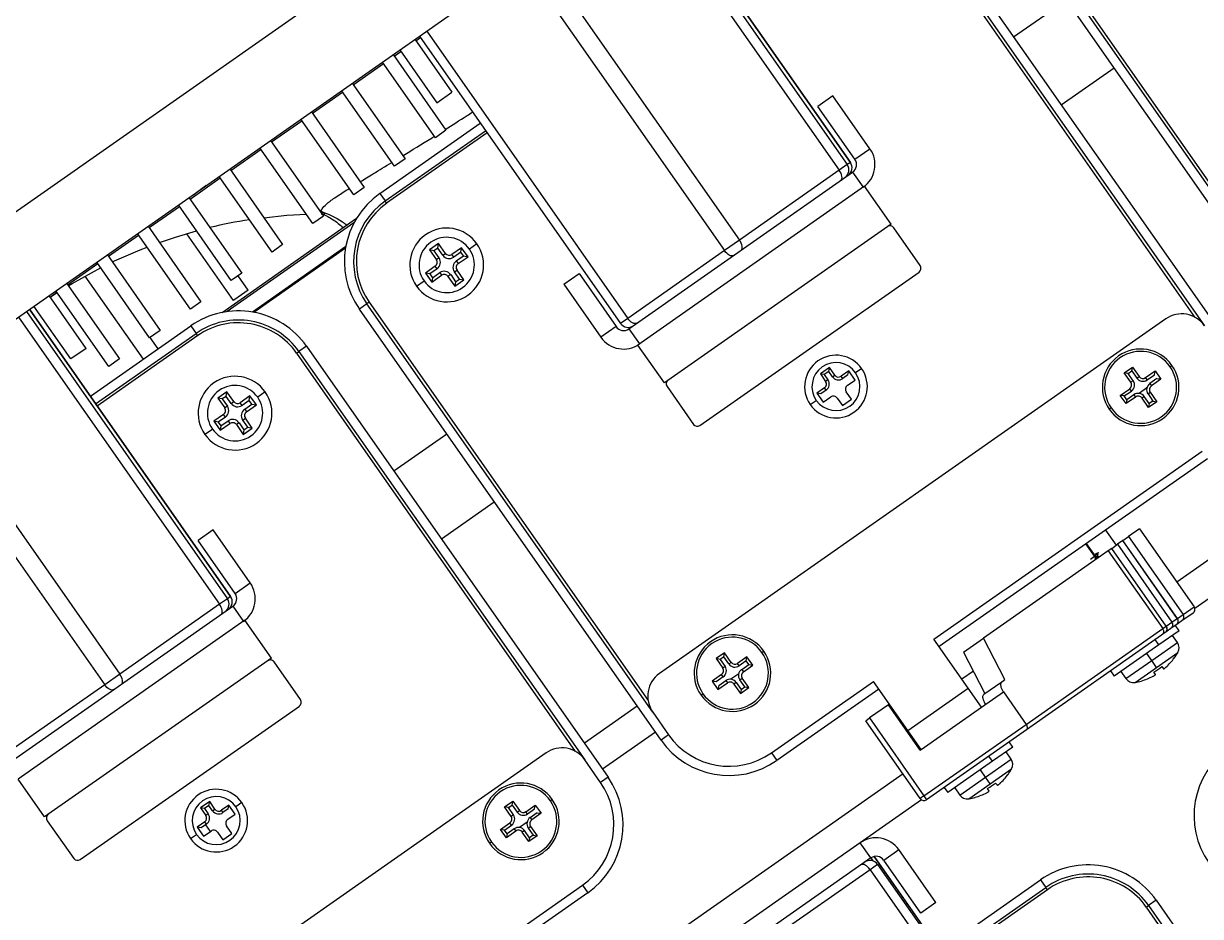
# Model space of a CAD drawing. Header units: millimetres. Extents: x 152904052 to 153933663, y 538271515 to 539240469.
# Drawn here: x 153458784 to 153458911.6, y 538574038.8 to 538574135.6 of the extents above; entities that cross this region are included whole.
import ezdxf

# ---------------------------------------------------------------- set-up
doc = ezdxf.new("R2010")
doc.units = ezdxf.units.MM
doc.layers.add('POWR', color=5, linetype='Continuous')

msp = doc.modelspace()

# ---------------------------------------------------------------- linework, layer by layer
at = {"layer": 'POWR', "color": 7}
for p, q in [((153459055.37, 538574305.75), (153458743.64, 538574087.48)), ((153458760.39, 538574087.61), (153458981.56, 538574242.48)), ((153458888.67, 538574152.41), (153458918.9, 538574109.25)), ((153458851.51, 538574151.41), (153458873.31, 538574120.29)), ((153458873.65, 538574120.52), (153458851.85, 538574151.65)), ((153458851.85, 538574151.65), (153458873.65, 538574120.52)), ((153458920.3, 538574104.97), (153458887.61, 538574151.66)), ((153458919.4, 538574108), (153458888.43, 538574152.24)), ((153458850.65, 538574150.81), (153458872.45, 538574119.68)), ((153458881.87, 538574147.65), (153458914.57, 538574100.96)), ((153458911.03, 538574103.74), (153458880.81, 538574146.9)), ((153458881.05, 538574147.07), (153458912.03, 538574102.84)), ((153458839.84, 538574143.24), (153458861.63, 538574112.11)), ((153458838.2, 538574142.09), (153458860, 538574110.97)), ((153458891.34, 538574134.13), (153458897.07, 538574138.15)), ((153458827.73, 538574134.76), (153458849.52, 538574103.63)), ((153458826.45, 538574133.87), (153458830.47, 538574128.13)), ((153458826.57, 538574133.71), (153458827.06, 538574134.05)), ((153458826.94, 538574134.21), (153458848.74, 538574103.08)), ((153458824.08, 538574132.21), (153458829.81, 538574124.01)), ((153458824.19, 538574132.04), (153458824.93, 538574132.56)), ((153458824.82, 538574132.72), (153458828.83, 538574126.99)), ((153458819.77, 538574128.94), (153458823.05, 538574131.24)), ((153458828.67, 538574123.21), (153458822.93, 538574131.4)), ((153458896.5, 538574126.76), (153458902.23, 538574130.77)), ((153458815.35, 538574125.85), (153458818.62, 538574128.14)), ((153458824.24, 538574120.11), (153458818.51, 538574128.31)), ((153458819.66, 538574129.11), (153458825.39, 538574120.92)), ((153458828.83, 538574126.99), (153458830.47, 538574128.13)), ((153458871.76, 538574127.75), (153458870.12, 538574126.6)), ((153458875.77, 538574122.01), (153458871.76, 538574127.75)), ((153458815.23, 538574126.01), (153458820.97, 538574117.82)), ((153458874.14, 538574120.87), (153458870.12, 538574126.6)), ((153458810.92, 538574122.75), (153458814.2, 538574125.04)), ((153458819.82, 538574117.02), (153458814.09, 538574125.21)), ((153458822.65, 538574117.16), (153458833.54, 538574124.79)), ((153458823.22, 538574116.35), (153458834.11, 538574123.97)), ((153458834.29, 538574123.73), (153458823.39, 538574116.1)), ((153458829.81, 538574124.01), (153458828.67, 538574123.21)), ((153458806.5, 538574119.65), (153458809.78, 538574121.95)), ((153458815.4, 538574113.92), (153458809.66, 538574122.11)), ((153458810.81, 538574122.91), (153458816.54, 538574114.72)), ((153458874.14, 538574120.87), (153458875.77, 538574122.01)), ((153458825.39, 538574120.92), (153458824.24, 538574120.11)), ((153458873.65, 538574120.52), (153458873.31, 538574120.29)), ((153458873.65, 538574120.52), (153458873.65, 538574120.52)), ((153458806.39, 538574119.82), (153458812.12, 538574111.62)), ((153458849.64, 538574102.5), (153458873.89, 538574119.47)), ((153458872.45, 538574119.68), (153458861.63, 538574112.11)), ((153458873.31, 538574120.29), (153458872.45, 538574119.68)), ((153458873.89, 538574119.47), (153458875.04, 538574117.84)), ((153458802.08, 538574116.56), (153458805.35, 538574118.85)), ((153458810.97, 538574110.82), (153458805.24, 538574119.01)), ((153458875.2, 538574117.95), (153458850.63, 538574100.74)), ((153458878.07, 538574113.85), (153458875.2, 538574117.95)), ((153458801.96, 538574116.72), (153458807.7, 538574108.53)), ((153458820.97, 538574117.82), (153458819.82, 538574117.02)), ((153458822.65, 538574117.16), (153458823.22, 538574116.35)), ((153458797.65, 538574113.46), (153458800.93, 538574115.75)), ((153458806.55, 538574107.72), (153458800.82, 538574115.92)), ((153458823.39, 538574116.1), (153458823.22, 538574116.35)), ((153458805.55, 538574104.27), (153458820.13, 538574114.49)), ((153458816.54, 538574114.72), (153458815.4, 538574113.92)), ((153458816.47, 538574115.05), (153458816.28, 538574115.24)), ((153458816.29, 538574114.96), (153458816.68, 538574114.96)), ((153458802.13, 538574104.63), (153458796.39, 538574112.82)), ((153458797.54, 538574113.62), (153458803.27, 538574105.43)), ((153458801.69, 538574112.8), (153458806.76, 538574105.55)), ((153458819.84, 538574113.98), (153458806.12, 538574104.37)), ((153458878.07, 538574113.85), (153458853.49, 538574096.65)), ((153458881.22, 538574109.35), (153458878.36, 538574113.44)), ((153458793.23, 538574110.36), (153458796.51, 538574112.65)), ((153458812.12, 538574111.62), (153458810.97, 538574110.82)), ((153458829.01, 538574111.73), (153458828.03, 538574111.05)), ((153458828.93, 538574111.24), (153458829.01, 538574111.73)), ((153458829.76, 538574110.67), (153458829.01, 538574111.73)), ((153458833.18, 538574111.72), (153458832.36, 538574111.14)), ((153458861.63, 538574112.11), (153458860, 538574110.97)), ((153458793.12, 538574110.52), (153458798.85, 538574102.33)), ((153458818.96, 538574111.41), (153458808.84, 538574104.32)), ((153458808.98, 538574104.3), (153458818.93, 538574111.27)), ((153458828.03, 538574111.05), (153458828.78, 538574109.98)), ((153458828.52, 538574110.96), (153458828.03, 538574111.05)), ((153458828.93, 538574111.24), (153458828.52, 538574110.96)), ((153458828.52, 538574110.96), (153458829.06, 538574110.18)), ((153458829.47, 538574110.47), (153458828.93, 538574111.24)), ((153458829.47, 538574110.47), (153458829.76, 538574110.67)), ((153458831.52, 538574111.29), (153458830.46, 538574110.55)), ((153458830.66, 538574110.26), (153458830.46, 538574110.55)), ((153458831.43, 538574110.8), (153458830.66, 538574110.26)), ((153458830.94, 538574109.85), (153458831.72, 538574110.39)), ((153458831.14, 538574109.56), (153458832.21, 538574110.31)), ((153458831.43, 538574110.8), (153458831.52, 538574111.29)), ((153458831.72, 538574110.39), (153458831.43, 538574110.8)), ((153458832.21, 538574110.31), (153458831.52, 538574111.29)), ((153458831.72, 538574110.39), (153458832.21, 538574110.31)), ((153458860, 538574110.97), (153458849.52, 538574103.63)), ((153458788.81, 538574107.26), (153458792.08, 538574109.56)), ((153458797.7, 538574101.53), (153458791.97, 538574109.72)), ((153458828.65, 538574109.28), (153458827.59, 538574108.54)), ((153458828.86, 538574109), (153458828.08, 538574108.45)), ((153458828.86, 538574109), (153458828.65, 538574109.28)), ((153458829.06, 538574110.18), (153458828.78, 538574109.98)), ((153458830.94, 538574109.85), (153458831.14, 538574109.56)), ((153458790.68, 538574108.21), (153458796.99, 538574099.2)), ((153458807.7, 538574108.53), (153458806.55, 538574107.72)), ((153458808.4, 538574106.7), (153458807.31, 538574108.25)), ((153458826.62, 538574107.13), (153458827.44, 538574107.7)), ((153458827.59, 538574108.54), (153458828.28, 538574107.56)), ((153458828.08, 538574108.45), (153458827.59, 538574108.54)), ((153458828.08, 538574108.45), (153458828.36, 538574108.04)), ((153458828.28, 538574107.56), (153458829.34, 538574108.3)), ((153458828.36, 538574108.04), (153458828.28, 538574107.56)), ((153458828.36, 538574108.04), (153458829.14, 538574108.59)), ((153458829.14, 538574108.59), (153458829.34, 538574108.3)), ((153458830.33, 538574108.38), (153458830.04, 538574108.18)), ((153458830.04, 538574108.18), (153458830.78, 538574107.11)), ((153458830.33, 538574108.38), (153458830.87, 538574107.6)), ((153458830.73, 538574108.67), (153458831.02, 538574108.87)), ((153458831.28, 538574107.89), (153458830.73, 538574108.67)), ((153458830.78, 538574107.11), (153458831.77, 538574107.8)), ((153458830.87, 538574107.6), (153458831.28, 538574107.89)), ((153458831.77, 538574107.8), (153458831.02, 538574108.87)), ((153458831.28, 538574107.89), (153458831.77, 538574107.8)), ((153458842.6, 538574107.33), (153458844.24, 538574108.48)), ((153458844.24, 538574108.48), (153458848.25, 538574102.74)), ((153458857.35, 538574092.02), (153458881.1, 538574108.65)), ((153458786.92, 538574105.94), (153458787.66, 538574106.46)), ((153458786.93, 538574105.93), (153458787.69, 538574106.42)), ((153458793.28, 538574098.43), (153458787.54, 538574106.62)), ((153458788.69, 538574107.43), (153458794.43, 538574099.24)), ((153458808.4, 538574106.7), (153458806.92, 538574105.67)), ((153458830.87, 538574107.6), (153458830.78, 538574107.11)), ((153458842.6, 538574107.33), (153458846.61, 538574101.59)), ((153458790.82, 538574100.37), (153458786.81, 538574106.11)), ((153458803.27, 538574105.43), (153458802.13, 538574104.63)), ((153458806.92, 538574105.67), (153458806.76, 538574105.55)), ((153458821.26, 538574105.2), (153458820.44, 538574104.63)), ((153458821.5, 538574105.38), (153458821.26, 538574105.2)), ((153458852.23, 538574060.97), (153458821.26, 538574105.2)), ((153458821.5, 538574105.38), (153458851.73, 538574062.21)), ((153458784.34, 538574104.38), (153458806.14, 538574073.25)), ((153458806.48, 538574073.49), (153458784.68, 538574104.62)), ((153458784.68, 538574104.62), (153458806.47, 538574073.49)), ((153458789.18, 538574099.23), (153458785.17, 538574104.96)), ((153458853.13, 538574057.94), (153458820.44, 538574104.63)), ((153458783.48, 538574103.78), (153458805.28, 538574072.65)), ((153458791.28, 538574095.2), (153458802.17, 538574102.82)), ((153458802.17, 538574102.82), (153458802.74, 538574102.01)), ((153458848.25, 538574102.74), (153458846.61, 538574101.59)), ((153458849.52, 538574103.63), (153458848.74, 538574103.08)), ((153458907.85, 538574103.58), (153458852.97, 538574065.15)), ((153458791.85, 538574094.38), (153458802.74, 538574102.01)), ((153458802.91, 538574101.76), (153458792.02, 538574094.13)), ((153458798.85, 538574102.33), (153458797.7, 538574101.53)), ((153458798.63, 538574100.34), (153458797.77, 538574101.57)), ((153458802.91, 538574101.76), (153458802.74, 538574102.01)), ((153458849.64, 538574102.5), (153458850.79, 538574100.86)), ((153458790.82, 538574100.37), (153458789.18, 538574099.23)), ((153458813.64, 538574099.87), (153458813.88, 538574100.04)), ((153458814.7, 538574100.61), (153458813.88, 538574100.04)), ((153458813.88, 538574100.04), (153458844.86, 538574055.81)), ((153458814.7, 538574100.61), (153458847.4, 538574053.92)), ((153458853.49, 538574096.65), (153458850.63, 538574100.74)), ((153458946.53, 538574101.3), (153458909.04, 538574075.05)), ((153458794.43, 538574099.24), (153458793.28, 538574098.43)), ((153458843.86, 538574056.71), (153458813.64, 538574099.87)), ((153458871.38, 538574098.3), (153458870.4, 538574097.62)), ((153458870.82, 538574097.54), (153458870.4, 538574097.62)), ((153458870.4, 538574097.62), (153458870.97, 538574096.8)), ((153458871.3, 538574097.88), (153458870.82, 538574097.54)), ((153458870.82, 538574097.54), (153458871.22, 538574096.97)), ((153458871.3, 538574097.88), (153458871.38, 538574098.3)), ((153458871.7, 538574097.31), (153458871.3, 538574097.88)), ((153458871.95, 538574097.49), (153458871.38, 538574098.3)), ((153458871.7, 538574097.31), (153458871.95, 538574097.49)), ((153458873.47, 538574097.94), (153458872.65, 538574097.36)), ((153458873.39, 538574097.51), (153458872.82, 538574097.11)), ((153458873.39, 538574097.51), (153458873.47, 538574097.94)), ((153458874.16, 538574096.95), (153458873.47, 538574097.94)), ((153458874.88, 538574098.19), (153458874.22, 538574097.73)), ((153458903.34, 538574097.73), (153458904.24, 538574098.36)), ((153458904.05, 538574096.71), (153458903.34, 538574097.73)), ((153458903.76, 538574097.66), (153458903.34, 538574097.73)), ((153458903.76, 538574097.66), (153458904.16, 538574097.93)), ((153458904.3, 538574096.88), (153458903.76, 538574097.66)), ((153458904.16, 538574097.93), (153458904.24, 538574098.36)), ((153458904.16, 538574097.93), (153458904.7, 538574097.16)), ((153458904.24, 538574098.36), (153458904.95, 538574097.34)), ((153458905.65, 538574097.22), (153458906.67, 538574097.93)), ((153458905.83, 538574096.96), (153458906.6, 538574097.5)), ((153458906.6, 538574097.5), (153458906.67, 538574097.93)), ((153458906.67, 538574097.93), (153458907.31, 538574097.03)), ((153458908.3, 538574098.4), (153458908.51, 538574098.54)), ((153458772.67, 538574096.21), (153458794.46, 538574065.08)), ((153458853.78, 538574096.24), (153458856.65, 538574092.14)), ((153458871.22, 538574096.97), (153458870.97, 538574096.8)), ((153458872.82, 538574097.11), (153458872.65, 538574097.36)), ((153458873.34, 538574096.38), (153458874.16, 538574096.95)), ((153458904.3, 538574096.88), (153458904.05, 538574096.71)), ((153458904.7, 538574097.16), (153458904.95, 538574097.34)), ((153458905.83, 538574096.96), (153458905.65, 538574097.22)), ((153458906.88, 538574097.11), (153458906.11, 538574096.57)), ((153458906.11, 538574096.57), (153458906.28, 538574096.31)), ((153458907.31, 538574097.03), (153458906.28, 538574096.31)), ((153458906.88, 538574097.11), (153458907.31, 538574097.03)), ((153458907.25, 538574097.11), (153458907.17, 538574097.06)), ((153458771.03, 538574095.06), (153458792.83, 538574063.93)), ((153458806.08, 538574095.67), (153458805.09, 538574094.99)), ((153458805.09, 538574094.99), (153458805.84, 538574093.92)), ((153458805.58, 538574094.9), (153458805.09, 538574094.99)), ((153458805.99, 538574095.18), (153458805.58, 538574094.9)), ((153458805.99, 538574095.18), (153458806.08, 538574095.67)), ((153458806.54, 538574094.41), (153458805.99, 538574095.18)), ((153458806.82, 538574094.61), (153458806.08, 538574095.67)), ((153458808.58, 538574095.23), (153458807.52, 538574094.49)), ((153458808.5, 538574094.74), (153458808.58, 538574095.23)), ((153458809.27, 538574094.25), (153458808.58, 538574095.23)), ((153458810.24, 538574095.66), (153458809.42, 538574095.08)), ((153458870.85, 538574096.1), (153458870.03, 538574095.53)), ((153458870.03, 538574095.53), (153458870.72, 538574094.54)), ((153458870.45, 538574095.45), (153458870.03, 538574095.53)), ((153458871.02, 538574095.85), (153458870.45, 538574095.45)), ((153458870.72, 538574094.54), (153458871.53, 538574095.12)), ((153458871.02, 538574095.85), (153458870.85, 538574096.1)), ((153458872.23, 538574094.99), (153458872.8, 538574094.18)), ((153458873.79, 538574094.86), (153458873.21, 538574095.68)), ((153458902.91, 538574095.29), (153458903.93, 538574096.01)), ((153458903.54, 538574094.39), (153458902.91, 538574095.29)), ((153458903.33, 538574095.22), (153458902.91, 538574095.29)), ((153458903.33, 538574095.22), (153458904.11, 538574095.76)), ((153458903.61, 538574094.82), (153458903.33, 538574095.22)), ((153458904.56, 538574095.11), (153458903.54, 538574094.39)), ((153458904.39, 538574095.36), (153458903.61, 538574094.82)), ((153458904.11, 538574095.76), (153458903.93, 538574096.01)), ((153458904.39, 538574095.36), (153458904.56, 538574095.11)), ((153458905.78, 538574096.09), (153458904.95, 538574095.5)), ((153458905.51, 538574095.16), (153458905.26, 538574094.99)), ((153458905.97, 538574093.96), (153458905.26, 538574094.99)), ((153458906.05, 538574094.39), (153458905.51, 538574095.16)), ((153458905.91, 538574095.44), (153458906.16, 538574095.62)), ((153458905.91, 538574095.44), (153458906.45, 538574094.67)), ((153458906.16, 538574095.62), (153458906.88, 538574094.59)), ((153458805.58, 538574094.9), (153458806.13, 538574094.12)), ((153458806.13, 538574094.12), (153458805.84, 538574093.92)), ((153458806.54, 538574094.41), (153458806.82, 538574094.61)), ((153458807.72, 538574094.2), (153458807.52, 538574094.49)), ((153458808.5, 538574094.74), (153458807.72, 538574094.2)), ((153458808.01, 538574093.79), (153458808.78, 538574094.33)), ((153458808.01, 538574093.79), (153458808.21, 538574093.5)), ((153458808.21, 538574093.5), (153458809.27, 538574094.25)), ((153458808.78, 538574094.33), (153458808.5, 538574094.74)), ((153458808.78, 538574094.33), (153458809.27, 538574094.25)), ((153458869.31, 538574094.29), (153458869.96, 538574094.75)), ((153458872.8, 538574094.18), (153458873.79, 538574094.86)), ((153458901.91, 538574093.93), (153458901.71, 538574093.78)), ((153458903.61, 538574094.82), (153458903.54, 538574094.39)), ((153458906.88, 538574094.59), (153458905.97, 538574093.96)), ((153458906.05, 538574094.39), (153458905.97, 538574093.96)), ((153458906.45, 538574094.67), (153458906.05, 538574094.39)), ((153458906.45, 538574094.67), (153458906.88, 538574094.59)), ((153458805.72, 538574093.22), (153458804.65, 538574092.48)), ((153458805.14, 538574092.39), (153458804.65, 538574092.48)), ((153458804.65, 538574092.48), (153458805.34, 538574091.5)), ((153458805.92, 538574092.94), (153458805.14, 538574092.39)), ((153458805.14, 538574092.39), (153458805.43, 538574091.98)), ((153458805.43, 538574091.98), (153458806.2, 538574092.53)), ((153458805.92, 538574092.94), (153458805.72, 538574093.22)), ((153458806.2, 538574092.53), (153458806.41, 538574092.24)), ((153458807.8, 538574092.6), (153458808.08, 538574092.81)), ((153458808.34, 538574091.83), (153458807.8, 538574092.6)), ((153458808.83, 538574091.74), (153458808.08, 538574092.81)), ((153458803.69, 538574091.07), (153458804.51, 538574091.64)), ((153458805.34, 538574091.5), (153458806.41, 538574092.24)), ((153458805.43, 538574091.98), (153458805.34, 538574091.5)), ((153458807.39, 538574092.32), (153458807.1, 538574092.12)), ((153458807.1, 538574092.12), (153458807.85, 538574091.05)), ((153458807.39, 538574092.32), (153458807.93, 538574091.54)), ((153458807.85, 538574091.05), (153458808.83, 538574091.74)), ((153458807.93, 538574091.54), (153458807.85, 538574091.05)), ((153458807.93, 538574091.54), (153458808.34, 538574091.83)), ((153458808.34, 538574091.83), (153458808.83, 538574091.74)), ((153458824.17, 538574087.1), (153458829.9, 538574091.11)), ((153458882.7, 538574068.88), (153458911.78, 538574089.24)), ((153458912.36, 538574088.42), (153458883.28, 538574068.06)), ((153458829.33, 538574079.73), (153458835.06, 538574083.74)), ((153458804.59, 538574080.71), (153458802.95, 538574079.57)), ((153458808.6, 538574074.98), (153458804.59, 538574080.71)), ((153458901.3, 538574080.68), (153458902.45, 538574079.04)), ((153458903.18, 538574079.55), (153458903.81, 538574079.99)), ((153458905, 538574080.83), (153458903.81, 538574079.99)), ((153458903.81, 538574079.99), (153458909.71, 538574071.55)), ((153458905, 538574080.83), (153458910.91, 538574072.39)), ((153458806.97, 538574073.83), (153458802.95, 538574079.57)), ((153458901.59, 538574078.44), (153458888.09, 538574068.99)), ((153458900.33, 538574077.56), (153458899.18, 538574079.2)), ((153458900.4, 538574077.61), (153458899.25, 538574079.24)), ((153458901.98, 538574078.71), (153458901.59, 538574078.44)), ((153458901.59, 538574078.44), (153458907.5, 538574070.01)), ((153458901.98, 538574078.71), (153458902.61, 538574079.15)), ((153458907.89, 538574070.28), (153458901.98, 538574078.71)), ((153458907.88, 538574070.27), (153458901.98, 538574078.71)), ((153458901.98, 538574078.71), (153458901.98, 538574078.71)), ((153458903.18, 538574079.55), (153458902.61, 538574079.15)), ((153458902.61, 538574079.15), (153458908.51, 538574070.71)), ((153458909.09, 538574071.12), (153458903.18, 538574079.55)), ((153458909.08, 538574071.11), (153458903.18, 538574079.55)), ((153458903.18, 538574079.55), (153458903.18, 538574079.55)), ((153458900.36, 538574078.19), (153458900.13, 538574077.99)), ((153458900.19, 538574078.07), (153458900.36, 538574078.19)), ((153458900.64, 538574077.78), (153458900.45, 538574077.78)), ((153458917.64, 538574076.86), (153458910.98, 538574072.2)), ((153458806.97, 538574073.83), (153458808.6, 538574074.98)), ((153458806.14, 538574073.25), (153458805.28, 538574072.65)), ((153458806.47, 538574073.49), (153458806.14, 538574073.25)), ((153458806.48, 538574073.49), (153458806.47, 538574073.49)), ((153458782.47, 538574055.46), (153458806.72, 538574072.44)), ((153458805.28, 538574072.65), (153458794.46, 538574065.08)), ((153458806.72, 538574072.44), (153458807.87, 538574070.8)), ((153458909.71, 538574071.55), (153458910.91, 538574072.39)), ((153458808.03, 538574070.92), (153458783.46, 538574053.71)), ((153458810.9, 538574066.82), (153458808.03, 538574070.92)), ((153458907.89, 538574070.28), (153458908.51, 538574070.71)), ((153458908.51, 538574070.71), (153458909.08, 538574071.11)), ((153458909.08, 538574071.11), (153458909.09, 538574071.12)), ((153458909.09, 538574071.12), (153458909.71, 538574071.55)), ((153458909.59, 538574070.86), (153458909.18, 538574070.57)), ((153458910.79, 538574071.7), (153458909.59, 538574070.86)), ((153458892.69, 538574059.64), (153458907.5, 538574070.01)), ((153458909.29, 538574069.79), (153458907.09, 538574068.26)), ((153458907.76, 538574069.58), (153458907.39, 538574069.31)), ((153458907.5, 538574070.01), (153458907.88, 538574070.27)), ((153458907.95, 538574069.71), (153458907.76, 538574069.58)), ((153458907.88, 538574070.27), (153458907.89, 538574070.28)), ((153458907.98, 538574069.73), (153458907.94, 538574069.8)), ((153458907.98, 538574069.73), (153458907.95, 538574069.71)), ((153458908.39, 538574070.02), (153458907.98, 538574069.73)), ((153458908.96, 538574070.42), (153458908.39, 538574070.02)), ((153458909.29, 538574069.79), (153458908.89, 538574070.37)), ((153458909.15, 538574070.55), (153458908.96, 538574070.42)), ((153458909.18, 538574070.57), (153458909.14, 538574070.64)), ((153458909.18, 538574070.57), (153458909.15, 538574070.55)), ((153458886.43, 538574063.55), (153458882.7, 538574068.88)), ((153458885.92, 538574067.47), (153458888.09, 538574068.99)), ((153458890.38, 538574064.49), (153458888.09, 538574068.99)), ((153458907.39, 538574069.31), (153458892.73, 538574059.05)), ((153458907.09, 538574068.26), (153458902.24, 538574064.86)), ((153458906.31, 538574066.55), (153458909.09, 538574068.5)), ((153458907.09, 538574068.26), (153458906.69, 538574068.83)), ((153458909.09, 538574068.5), (153458908.55, 538574069.28)), ((153458860, 538574067.39), (153458859.1, 538574066.76)), ((153458859.93, 538574066.96), (153458859.53, 538574066.68)), ((153458859.93, 538574066.96), (153458860, 538574067.39)), ((153458860.47, 538574066.19), (153458859.93, 538574066.96)), ((153458860.72, 538574066.36), (153458860, 538574067.39)), ((153458862.44, 538574066.96), (153458861.42, 538574066.24)), ((153458862.37, 538574066.53), (153458862.44, 538574066.96)), ((153458863.07, 538574066.06), (153458862.44, 538574066.96)), ((153458864.07, 538574067.43), (153458864.27, 538574067.57)), ((153458885.92, 538574067.47), (153458888.21, 538574062.97)), ((153458906.31, 538574066.55), (153458905.77, 538574067.33)), ((153458906.83, 538574065.81), (153458909.15, 538574067.44)), ((153458810.9, 538574066.82), (153458786.32, 538574049.61)), ((153458814.05, 538574062.32), (153458811.19, 538574066.41)), ((153458859.1, 538574066.76), (153458859.82, 538574065.73)), ((153458859.53, 538574066.68), (153458859.1, 538574066.76)), ((153458859.53, 538574066.68), (153458860.07, 538574065.91)), ((153458860.07, 538574065.91), (153458859.82, 538574065.73)), ((153458860.47, 538574066.19), (153458860.72, 538574066.36)), ((153458861.59, 538574065.99), (153458861.42, 538574066.24)), ((153458862.37, 538574066.53), (153458861.59, 538574065.99)), ((153458861.87, 538574065.59), (153458862.64, 538574066.13)), ((153458861.87, 538574065.59), (153458862.05, 538574065.34)), ((153458862.05, 538574065.34), (153458863.07, 538574066.06)), ((153458862.64, 538574066.13), (153458862.37, 538574066.53)), ((153458862.64, 538574066.13), (153458863.07, 538574066.06)), ((153458903.52, 538574064.6), (153458906.31, 538574066.55)), ((153458904.5, 538574064.18), (153458906.83, 538574065.81)), ((153458906.83, 538574065.81), (153458906.31, 538574066.55)), ((153458907.4, 538574065.9), (153458907.6, 538574065.65)), ((153458908.75, 538574066.84), (153458908.76, 538574066.83)), ((153458794.46, 538574065.08), (153458792.83, 538574063.93)), ((153458859.7, 538574065.04), (153458858.67, 538574064.32)), ((153458858.67, 538574064.32), (153458859.3, 538574063.42)), ((153458859.1, 538574064.25), (153458858.67, 538574064.32)), ((153458859.87, 538574064.79), (153458859.1, 538574064.25)), ((153458859.38, 538574063.85), (153458860.15, 538574064.39)), ((153458859.87, 538574064.79), (153458859.7, 538574065.04)), ((153458860.15, 538574064.39), (153458860.33, 538574064.14)), ((153458861.55, 538574065.11), (153458860.71, 538574064.53)), ((153458861.67, 538574064.47), (153458861.92, 538574064.64)), ((153458862.21, 538574063.7), (153458861.67, 538574064.47)), ((153458862.64, 538574063.62), (153458861.92, 538574064.64)), ((153458886.98, 538574065.4), (153458885.74, 538574064.54)), ((153458890.05, 538574064.25), (153458890.38, 538574064.49)), ((153458901.84, 538574065.43), (153458902.24, 538574064.86)), ((153458902.98, 538574065.38), (153458903.52, 538574064.6)), ((153458905.21, 538574064.34), (153458905.2, 538574064.36)), ((153458906.71, 538574065.03), (153458906.55, 538574065.3)), ((153458792.83, 538574063.93), (153458782.35, 538574056.6)), ((153458859.33, 538574063.56), (153458859.25, 538574063.5)), ((153458859.3, 538574063.42), (153458860.33, 538574064.14)), ((153458859.38, 538574063.85), (153458859.3, 538574063.42)), ((153458861.28, 538574064.19), (153458861.02, 538574064.01)), ((153458861.02, 538574064.01), (153458861.74, 538574062.99)), ((153458861.28, 538574064.19), (153458861.82, 538574063.42)), ((153458861.74, 538574062.99), (153458862.64, 538574063.62)), ((153458861.82, 538574063.42), (153458861.74, 538574062.99)), ((153458861.82, 538574063.42), (153458862.21, 538574063.7)), ((153458862.21, 538574063.7), (153458862.64, 538574063.62)), ((153458865.09, 538574056.55), (153458876.15, 538574064.29)), ((153458876.72, 538574063.47), (153458865.67, 538574055.73)), ((153458879.88, 538574058.97), (153458876.15, 538574064.29)), ((153458879.88, 538574058.97), (153458886.43, 538574063.55)), ((153458887.87, 538574061.51), (153458886.43, 538574063.55)), ((153458887.87, 538574061.51), (153458890.23, 538574063.16)), ((153458888.13, 538574062.91), (153458890.05, 538574064.25)), ((153458890.23, 538574063.16), (153458892.69, 538574059.64)), ((153458857.68, 538574062.95), (153458857.47, 538574062.81)), ((153458877.77, 538574061.76), (153458877.87, 538574061.83)), ((153458790.18, 538574044.99), (153458813.93, 538574061.62)), ((153458850.55, 538574061.62), (153458844.82, 538574057.61)), ((153458852.23, 538574060.97), (153458853.95, 538574058.51)), ((153458877.77, 538574061.76), (153458875.73, 538574060.33)), ((153458881.22, 538574056.85), (153458877.77, 538574061.76)), ((153458881.31, 538574056.92), (153458887.87, 538574061.51)), ((153458875.32, 538574060.04), (153458875.73, 538574060.33)), ((153458881.22, 538574051.61), (153458875.32, 538574060.04)), ((153458875.73, 538574060.33), (153458881.63, 538574051.89)), ((153458881.63, 538574051.89), (153458892.69, 538574059.64)), ((153458852.53, 538574058.8), (153458846.79, 538574054.78)), ((153458853.95, 538574058.51), (153458853.13, 538574057.94)), ((153458881.31, 538574056.92), (153458879.88, 538574058.97)), ((153458892.73, 538574059.05), (153458881.92, 538574051.48)), ((153458880.98, 538574057.18), (153458881.04, 538574057.31)), ((153458881.04, 538574057.1), (153458881.14, 538574057.16)), ((153458881.22, 538574056.85), (153458881.31, 538574056.92)), ((153458891.27, 538574057.17), (153458889.07, 538574055.64)), ((153458891.27, 538574057.17), (153458890.87, 538574057.75)), ((153458840.68, 538574056.54), (153458790.1, 538574021.13)), ((153458846.58, 538574053.35), (153458844.86, 538574055.81)), ((153458865.09, 538574056.55), (153458865.67, 538574055.73)), ((153458889.07, 538574055.64), (153458884.22, 538574052.24)), ((153458888.29, 538574053.93), (153458891.07, 538574055.88)), ((153458889.07, 538574055.64), (153458888.67, 538574056.21)), ((153458891.07, 538574055.88), (153458890.53, 538574056.66)), ((153458879.36, 538574054.27), (153458841.87, 538574028.02)), ((153458888.29, 538574053.93), (153458887.74, 538574054.71)), ((153458888.8, 538574053.19), (153458891.13, 538574054.82)), ((153458890.73, 538574054.22), (153458890.74, 538574054.21)), ((153458786.32, 538574049.61), (153458783.46, 538574053.71)), ((153458847.4, 538574053.92), (153458846.58, 538574053.35)), ((153458885.5, 538574051.98), (153458888.29, 538574053.93)), ((153458886.48, 538574051.57), (153458888.8, 538574053.19)), ((153458888.8, 538574053.19), (153458888.29, 538574053.93)), ((153458889.38, 538574053.28), (153458889.58, 538574053.04)), ((153458881.63, 538574051.89), (153458881.22, 538574051.61)), ((153458881.63, 538574051.89), (153458881.92, 538574051.48)), ((153458883.82, 538574052.81), (153458884.22, 538574052.24)), ((153458884.96, 538574052.76), (153458885.5, 538574051.98)), ((153458887.19, 538574051.72), (153458887.18, 538574051.74)), ((153458888.69, 538574052.41), (153458888.53, 538574052.69)), ((153458804.21, 538574051.27), (153458803.22, 538574050.58)), ((153458803.22, 538574050.58), (153458803.8, 538574049.76)), ((153458803.65, 538574050.51), (153458803.22, 538574050.58)), ((153458804.13, 538574050.84), (153458803.65, 538574050.51)), ((153458803.65, 538574050.51), (153458804.05, 538574049.94)), ((153458804.13, 538574050.84), (153458804.21, 538574051.27)), ((153458804.53, 538574050.28), (153458804.13, 538574050.84)), ((153458804.78, 538574050.45), (153458804.21, 538574051.27)), ((153458804.53, 538574050.28), (153458804.78, 538574050.45)), ((153458806.3, 538574050.9), (153458805.48, 538574050.33)), ((153458805.65, 538574050.08), (153458805.48, 538574050.33)), ((153458806.22, 538574050.48), (153458805.65, 538574050.08)), ((153458806.22, 538574050.48), (153458806.3, 538574050.9)), ((153458806.98, 538574049.92), (153458806.3, 538574050.9)), ((153458807.71, 538574051.16), (153458807.05, 538574050.7)), ((153458836.17, 538574050.7), (153458837.07, 538574051.33)), ((153458836.88, 538574049.67), (153458836.17, 538574050.7)), ((153458836.59, 538574050.62), (153458836.17, 538574050.7)), ((153458836.59, 538574050.62), (153458836.99, 538574050.9)), ((153458837.13, 538574049.85), (153458836.59, 538574050.62)), ((153458836.99, 538574050.9), (153458837.07, 538574051.33)), ((153458836.99, 538574050.9), (153458837.53, 538574050.13)), ((153458837.07, 538574051.33), (153458837.78, 538574050.3)), ((153458837.53, 538574050.13), (153458837.78, 538574050.3)), ((153458838.48, 538574050.18), (153458839.5, 538574050.9)), ((153458838.66, 538574049.93), (153458839.43, 538574050.47)), ((153458839.43, 538574050.47), (153458839.5, 538574050.9)), ((153458839.5, 538574050.9), (153458840.14, 538574050)), ((153458841.13, 538574051.37), (153458841.34, 538574051.51)), ((153458881.37, 538574051.47), (153458874.72, 538574046.81)), ((153458786.61, 538574049.2), (153458789.48, 538574045.11)), ((153458803.68, 538574049.07), (153458802.86, 538574048.49)), ((153458803.85, 538574048.82), (153458803.68, 538574049.07)), ((153458804.05, 538574049.94), (153458803.8, 538574049.76)), ((153458806.17, 538574049.35), (153458806.98, 538574049.92)), ((153458837.13, 538574049.85), (153458836.88, 538574049.67)), ((153458838.61, 538574049.05), (153458837.78, 538574048.47)), ((153458838.66, 538574049.93), (153458838.48, 538574050.18)), ((153458839.71, 538574050.07), (153458838.94, 538574049.53)), ((153458838.94, 538574049.53), (153458839.11, 538574049.28)), ((153458840.14, 538574050), (153458839.11, 538574049.28)), ((153458839.71, 538574050.07), (153458840.14, 538574050)), ((153458840.08, 538574050.08), (153458840, 538574050.02)), ((153458802.86, 538574048.49), (153458803.54, 538574047.51)), ((153458803.28, 538574048.42), (153458802.86, 538574048.49)), ((153458803.85, 538574048.82), (153458803.28, 538574048.42)), ((153458803.54, 538574047.51), (153458804.36, 538574048.08)), ((153458803.77, 538574048.76), (153458804.28, 538574048.03)), ((153458805.06, 538574047.96), (153458805.63, 538574047.14)), ((153458805.63, 538574047.14), (153458806.62, 538574047.83)), ((153458806.62, 538574047.83), (153458806.04, 538574048.65)), ((153458835.74, 538574048.26), (153458836.76, 538574048.98)), ((153458836.37, 538574047.36), (153458835.74, 538574048.26)), ((153458836.16, 538574048.19), (153458835.74, 538574048.26)), ((153458836.16, 538574048.19), (153458836.94, 538574048.73)), ((153458836.44, 538574047.79), (153458836.16, 538574048.19)), ((153458837.39, 538574048.08), (153458836.37, 538574047.36)), ((153458836.44, 538574047.79), (153458836.37, 538574047.36)), ((153458837.21, 538574048.33), (153458836.44, 538574047.79)), ((153458836.94, 538574048.73), (153458836.76, 538574048.98)), ((153458837.21, 538574048.33), (153458837.39, 538574048.08)), ((153458838.34, 538574048.13), (153458838.09, 538574047.95)), ((153458838.8, 538574046.93), (153458838.09, 538574047.95)), ((153458838.88, 538574047.36), (153458838.34, 538574048.13)), ((153458838.74, 538574048.41), (153458838.99, 538574048.58)), ((153458838.74, 538574048.41), (153458839.28, 538574047.64)), ((153458838.99, 538574048.58), (153458839.71, 538574047.56)), ((153458802.14, 538574047.26), (153458802.79, 538574047.72)), ((153458834.74, 538574046.89), (153458834.54, 538574046.75)), ((153458839.71, 538574047.56), (153458838.8, 538574046.93)), ((153458838.88, 538574047.36), (153458838.8, 538574046.93)), ((153458839.28, 538574047.64), (153458838.88, 538574047.36)), ((153458839.28, 538574047.64), (153458839.71, 538574047.56)), ((153458874.72, 538574046.81), (153458850.47, 538574029.83)), ((153458875.87, 538574045.17), (153458874.72, 538574046.81)), ((153458883.37, 538574035.16), (153458876.24, 538574045.33)), ((153458876.24, 538574045.33), (153458883.36, 538574035.16)), ((153458877.26, 538574044.92), (153458878.9, 538574046.07)), ((153458882.91, 538574040.34), (153458878.9, 538574046.07)), ((153458875.87, 538574045.17), (153458851.62, 538574028.19)), ((153458876.6, 538574044.46), (153458875.78, 538574043.89)), ((153458875.86, 538574045.16), (153458876.08, 538574044.85)), ((153458876.6, 538574044.46), (153458898.4, 538574013.34)), ((153458881.27, 538574039.19), (153458877.26, 538574044.92)), ((153458875.78, 538574043.89), (153458865.14, 538574036.43)), ((153458875.78, 538574043.89), (153458897.58, 538574012.76)), ((153458883.2, 538574035.04), (153458894.26, 538574042.79)), ((153458894.26, 538574042.79), (153458894.83, 538574041.97)), ((153458815.53, 538574021.85), (153458844.61, 538574042.21)), ((153458845.19, 538574041.39), (153458816.11, 538574021.03)), ((153458844.61, 538574042.21), (153458845.19, 538574041.39)), ((153458883.77, 538574034.23), (153458894.83, 538574041.97)), ((153458895, 538574041.72), (153458883.95, 538574033.98)), ((153458895, 538574041.72), (153458894.83, 538574041.97)), ((153458882.91, 538574040.34), (153458881.27, 538574039.19)), ((153458906.79, 538574040.58), (153458905.97, 538574040)), ((153458906.79, 538574040.58), (153458939.49, 538573993.89)), ((153458905.73, 538574039.83), (153458905.97, 538574040)), ((153458935.95, 538573996.67), (153458905.73, 538574039.83)), ((153458905.97, 538574040), (153458936.95, 538573995.77))]:
    msp.add_line(p, q, dxfattribs=at)
at = {"layer": 'POWR', "color": 7, "flags": 128}
for points in [[(153458872.63, 538574118.59), (153458872.7, 538574118.66), (153458872.74, 538574118.76), (153458872.75, 538574118.88), (153458872.74, 538574119.03), (153458872.7, 538574119.18), (153458872.64, 538574119.35), (153458872.55, 538574119.52), (153458872.45, 538574119.68)], [(153458810.08, 538574114.54), (153458812.58, 538574114.8), (153458814.7, 538574114.92)], [(153458798.77, 538574111.86), (153458800.52, 538574112.44), (153458802.78, 538574113.11)], [(153458861.82, 538574111.02), (153458861.88, 538574111.09), (153458861.92, 538574111.19), (153458861.94, 538574111.31), (153458861.93, 538574111.45), (153458861.89, 538574111.61), (153458861.82, 538574111.78), (153458861.74, 538574111.95), (153458861.63, 538574112.11)], [(153458793.66, 538574109.74), (153458796.66, 538574111.06), (153458797.42, 538574111.35)], [(153458861, 538574110.45), (153458860.9, 538574110.4), (153458860.79, 538574110.39), (153458860.66, 538574110.42), (153458860.53, 538574110.47), (153458860.39, 538574110.56), (153458860.25, 538574110.68), (153458860.12, 538574110.81), (153458860, 538574110.97)], [(153458788.88, 538574107.16), (153458789.31, 538574107.42), (153458792.46, 538574109.15)], [(153458850.52, 538574103.11), (153458850.43, 538574103.07), (153458850.32, 538574103.06), (153458850.19, 538574103.08), (153458850.05, 538574103.14), (153458849.91, 538574103.23), (153458849.77, 538574103.34), (153458849.64, 538574103.48), (153458849.52, 538574103.63)], [(153458805.46, 538574071.56), (153458805.53, 538574071.63), (153458805.57, 538574071.73), (153458805.58, 538574071.85), (153458805.57, 538574071.99), (153458805.53, 538574072.15), (153458805.47, 538574072.32), (153458805.38, 538574072.49), (153458805.28, 538574072.65)], [(153458794.65, 538574063.99), (153458794.71, 538574064.06), (153458794.75, 538574064.15), (153458794.77, 538574064.28), (153458794.76, 538574064.42), (153458794.72, 538574064.58), (153458794.65, 538574064.75), (153458794.57, 538574064.91), (153458794.46, 538574065.08)], [(153458793.83, 538574063.41), (153458793.73, 538574063.37), (153458793.62, 538574063.36), (153458793.49, 538574063.39), (153458793.36, 538574063.44), (153458793.22, 538574063.53), (153458793.08, 538574063.64), (153458792.95, 538574063.78), (153458792.83, 538574063.93)], [(153458875.78, 538574043.89), (153458875.67, 538574044.05), (153458875.53, 538574044.18), (153458875.4, 538574044.3), (153458875.26, 538574044.39), (153458875.13, 538574044.45), (153458875, 538574044.47), (153458874.89, 538574044.46), (153458874.8, 538574044.42)]]:
    msp.add_lwpolyline(points, dxfattribs=at)
at = {"layer": 'POWR', "color": 7}
for centre, radius, start, end in [((153458873.32, 538574120.29), 3, 305, 35), ((153458872.83, 538574119.95), 1, 305, 35), ((153458872.83, 538574119.95), 1, 305.0109, 35.0109), ((153458873.32, 538574120.29), 1, 305, 35), ((153458872.49, 538574119.71), 1, 305.0109, 35.0109), ((153458827.81, 538574109.79), 9, 125, 215), ((153458827.81, 538574109.79), 8, 125, 215), ((153458827.81, 538574109.79), 7.7, 125, 215), ((153458816.83, 538574060.96), 54, 98.8488, 103.4898), ((153458829.9, 538574109.42), 4, 35, 215), ((153458877.95, 538574113.16), 0.5, 35, 125), ((153458829.9, 538574109.42), 4, 215, 35), ((153458829.9, 538574109.42), 3, 35, 215), ((153458829.9, 538574109.42), 3, 215, 35), ((153458830.17, 538574110.96), 0.851, 215, 305), ((153458830.17, 538574110.96), 0.5, 215, 305), ((153458828.37, 538574109.69), 0.5, 305, 35), ((153458828.37, 538574109.69), 0.851, 305, 35), ((153458831.43, 538574109.15), 0.851, 125, 215), ((153458831.43, 538574109.15), 0.5, 125, 215), ((153458880.81, 538574109.06), 0.5, 305, 35), ((153458829.63, 538574107.89), 0.851, 35, 125), ((153458829.63, 538574107.89), 0.5, 35, 125), ((153458807.33, 538574095.45), 9, 35, 125), ((153458909.57, 538574101.12), 3, 35, 125), ((153458807.33, 538574095.45), 8, 35, 125), ((153458807.33, 538574095.45), 7.7, 35, 125), ((153458849.07, 538574103.31), 1, 215, 305), ((153458849.56, 538574103.66), 1, 215, 305), ((153458849.07, 538574103.31), 3, 215, 305), ((153458905.11, 538574096.16), 4.15, 35, 215), ((153458905.11, 538574096.16), 3.9, 35, 215), ((153458872.09, 538574096.24), 3.4, 35, 215), ((153458872.09, 538574096.24), 2.6, 35, 215), ((153458872.09, 538574096.24), 3.4, 215, 35), ((153458872.09, 538574096.24), 2.6, 215, 35), ((153458872.36, 538574097.77), 0.5, 215, 305), ((153458905.11, 538574096.16), 4.15, 215, 35), ((153458905.11, 538574096.16), 3.9, 215, 35), ((153458806.96, 538574093.36), 4, 35, 215), ((153458806.96, 538574093.36), 3, 35, 215), ((153458854.19, 538574096.52), 0.5, 125, 215), ((153458870.56, 538574096.51), 0.5, 305, 35), ((153458870.56, 538574096.51), 0.807, 305, 35), ((153458872.36, 538574097.77), 0.807, 215, 305), ((153458873.62, 538574095.97), 0.5, 125, 215), ((153458903.64, 538574096.42), 0.5, 305, 35), ((153458903.64, 538574096.42), 0.807, 305, 35), ((153458905.36, 538574097.62), 0.807, 215, 305), ((153458905.36, 538574097.62), 0.5, 215, 305), ((153458906.57, 538574095.9), 0.807, 125, 215), ((153458906.57, 538574095.9), 0.5, 125, 215), ((153458806.96, 538574093.36), 4, 215, 35), ((153458806.96, 538574093.36), 3, 215, 35), ((153458871.82, 538574094.71), 0.5, 35, 125), ((153458904.85, 538574094.7), 0.807, 35, 125), ((153458904.85, 538574094.7), 0.5, 35, 125), ((153458805.43, 538574093.63), 0.5, 305, 35), ((153458805.43, 538574093.63), 0.851, 305, 35), ((153458807.23, 538574094.9), 0.851, 215, 305), ((153458807.23, 538574094.9), 0.5, 215, 305), ((153458808.49, 538574093.09), 0.851, 125, 215), ((153458806.69, 538574091.83), 0.851, 35, 125), ((153458808.49, 538574093.09), 0.5, 125, 215), ((153458806.69, 538574091.83), 0.5, 35, 125), ((153458857.06, 538574092.43), 0.5, 215, 305), ((153458806.15, 538574073.26), 3, 305, 35), ((153458805.32, 538574072.68), 1, 305.0109, 35.0109), ((153458805.66, 538574072.92), 1, 305, 35), ((153458805.66, 538574072.92), 1, 305.0109, 35.0109), ((153458806.15, 538574073.26), 1, 305, 35), ((153458908.1, 538574070.43), 0.499, 305.07, 35.0698), ((153458908.68, 538574070.83), 0.5, 305, 35), ((153458908.68, 538574070.83), 0.499, 305.07, 35.0698), ((153458909.3, 538574071.27), 0.499, 305.07, 35.0698), ((153458907.48, 538574069.99), 0.5, 305, 35), ((153458907.48, 538574069.99), 0.499, 305.07, 35.0698), ((153458908, 538574069.81), 0.103, 217.4159, 246.5165), ((153458909.2, 538574070.65), 0.103, 217.4159, 246.5165), ((153458860.87, 538574065.19), 4.15, 35, 215), ((153458860.87, 538574065.19), 3.9, 35, 215), ((153458908.28, 538574067.93), 1, 330.8721, 35), ((153458860.87, 538574065.19), 4.15, 215, 35), ((153458860.87, 538574065.19), 3.9, 215, 35), ((153458903.47, 538574070.6), 6.5, 324.4786, 330.8721), ((153458810.78, 538574066.12), 0.5, 35, 125), ((153458859.41, 538574065.45), 0.5, 305, 35), ((153458859.41, 538574065.45), 0.807, 305, 35), ((153458861.13, 538574066.65), 0.807, 215, 305), ((153458861.13, 538574066.65), 0.5, 215, 305), ((153458862.33, 538574064.93), 0.807, 125, 215), ((153458903.36, 538574070.76), 6.32, 300.3185, 309.6814), ((153458903.45, 538574070.64), 6.52, 312.4848, 324.3917), ((153458854.69, 538574062.69), 3, 125, 215), ((153458860.61, 538574063.73), 0.807, 35, 125), ((153458862.33, 538574064.93), 0.5, 125, 215), ((153458904.34, 538574065.17), 1, 215, 279.1279), ((153458903.47, 538574070.6), 6.5, 279.1279, 285.5214), ((153458903.45, 538574070.64), 6.52, 285.6083, 297.5152), ((153458860.61, 538574063.73), 0.5, 35, 125), ((153458813.64, 538574062.03), 0.5, 305, 35), ((153458860.5, 538574063.1), 8, 215, 305), ((153458842.4, 538574054.09), 3, 35, 125), ((153458860.5, 538574063.1), 9, 215, 305), ((153458919.9, 538574049.76), 9, 125, 215), ((153458890.25, 538574055.31), 1, 330.8721, 35), ((153458885.43, 538574058.02), 6.52, 312.4848, 324.3917), ((153458885.45, 538574057.98), 6.5, 324.4786, 330.8721), ((153458837.94, 538574049.13), 4.15, 35, 215), ((153458837.94, 538574049.13), 3.9, 35, 215), ((153458840.02, 538574048.76), 8, 305, 35), ((153458840.02, 538574048.76), 9, 305, 35), ((153458885.34, 538574058.14), 6.32, 300.3185, 309.6814), ((153458804.92, 538574049.21), 3.4, 35, 215), ((153458804.92, 538574049.21), 2.6, 35, 215), ((153458881.63, 538574051.89), 0.5, 215, 305), ((153458886.32, 538574052.55), 1, 215, 279.1279), ((153458885.45, 538574057.98), 6.5, 279.1279, 285.5214), ((153458885.42, 538574058.02), 6.52, 285.6083, 297.5152), ((153458804.92, 538574049.21), 3.4, 215, 35), ((153458804.92, 538574049.21), 2.6, 215, 35), ((153458805.19, 538574050.74), 0.5, 215, 305), ((153458837.94, 538574049.13), 4.15, 215, 35), ((153458837.94, 538574049.13), 3.9, 215, 35), ((153458838.19, 538574050.59), 0.5, 215, 305), ((153458787.02, 538574049.49), 0.5, 125, 215), ((153458803.39, 538574049.48), 0.5, 305, 35), ((153458803.39, 538574049.48), 0.807, 305, 35), ((153458805.19, 538574050.74), 0.807, 215, 305), ((153458806.45, 538574048.94), 0.5, 125, 215), ((153458836.47, 538574049.39), 0.5, 305, 35), ((153458836.47, 538574049.39), 0.807, 305, 35), ((153458838.19, 538574050.59), 0.807, 215, 305), ((153458839.4, 538574048.87), 0.807, 125, 215), ((153458839.4, 538574048.87), 0.5, 125, 215), ((153458804.65, 538574047.67), 0.5, 35, 125), ((153458837.68, 538574047.67), 0.807, 35, 125), ((153458837.68, 538574047.67), 0.5, 35, 125), ((153458876.44, 538574044.35), 3, 35, 125), ((153458876.44, 538574044.35), 1, 35, 125), ((153458789.89, 538574045.4), 0.5, 215, 305), ((153458875.78, 538574043.89), 1, 35, 125), ((153458899.42, 538574035.42), 9, 35, 125), ((153458899.42, 538574035.42), 8, 35, 125), ((153458899.42, 538574035.42), 7.7, 35, 125)]:
    msp.add_arc(centre, radius, start, end, dxfattribs=at)
for points, knots in [([(153458829.75, 538574124.11), (153458830.51, 538574124.59), (153458831.46, 538574125.18), (153458832.5, 538574125.86), (153458832.71, 538574125.99)], [0, 0, 0, 0, 0.807737, 1, 1, 1, 1]), ([(153458825.15, 538574121.26), (153458826.15, 538574121.87), (153458827.22, 538574122.52), (153458828.48, 538574123.31), (153458828.56, 538574123.36)], [0, 0, 0, 0, 0.932568, 1, 1, 1, 1]), ([(153458820.53, 538574118.45), (153458820.98, 538574118.72), (153458821.97, 538574119.32), (153458823.26, 538574120.11), (153458823.95, 538574120.53)], [0, 0, 0, 0, 0.460782, 1, 1, 1, 1]), ([(153458803.82, 538574118.02), (153458803.76, 538574117.98), (153458803.42, 538574117.71), (153458802.87, 538574117.3), (153458802.31, 538574116.91), (153458802.04, 538574116.73), (153458801.98, 538574116.69)], [0, 0, 0, 0, 0.090275, 0.559324, 0.902777, 1, 1, 1, 1]), ([(153458816.28, 538574115.24), (153458816.32, 538574115.35), (153458816.4, 538574115.59), (153458816.99, 538574116.15), (153458817.96, 538574116.84), (153458818.9, 538574117.44), (153458819.33, 538574117.71)], [0, 0, 0, 0, 0.254532, 0.508983, 0.770758, 1, 1, 1, 1]), ([(153458816.28, 538574115.24), (153458817.06, 538574114.92), (153458818.02, 538574114.53), (153458818.92, 538574113.87), (153458819.08, 538574113.75)], [0, 0, 0, 0, 0.823845, 1, 1, 1, 1]), ([(153458816.42, 538574114.96), (153458816.81, 538574114.76), (153458817.66, 538574114.35), (153458818.32, 538574113.78), (153458818.68, 538574113.47)], [0, 0, 0, 0, 0.457647, 1, 1, 1, 1]), ([(153458900.36, 538574078.19), (153458900.43, 538574078.22), (153458900.59, 538574078.3), (153458900.53, 538574078.21), (153458900.25, 538574077.96), (153458899.89, 538574077.66), (153458899.69, 538574077.51)], [0, 0, 0, 0, 0.240848, 0.476572, 0.721491, 1, 1, 1, 1]), ([(153458900.13, 538574077.63), (153458900.22, 538574077.68), (153458900.39, 538574077.77), (153458900.48, 538574077.79), (153458900.45, 538574077.76), (153458900.45, 538574077.75)], [0, 0, 0, 0, 0.402272, 0.802406, 1, 1, 1, 1]), ([(153458900.41, 538574077.84), (153458900.43, 538574077.91), (153458900.48, 538574078.05), (153458900.53, 538574078.18), (153458900.55, 538574078.25)], [0, 0, 0, 0, 0.499894, 1, 1, 1, 1]), ([(153458910.79, 538574071.7), (153458910.84, 538574071.74), (153458910.95, 538574071.84), (153458911.01, 538574072.05), (153458910.99, 538574072.24), (153458910.94, 538574072.34), (153458910.91, 538574072.39)], [0, 0, 0, 0, 0.270336, 0.562527, 0.789797, 1, 1, 1, 1]), ([(153458907.5, 538574070.01), (153458907.52, 538574069.97), (153458907.57, 538574069.88), (153458907.6, 538574069.73), (153458907.58, 538574069.58), (153458907.51, 538574069.42), (153458907.43, 538574069.35), (153458907.39, 538574069.31)], [0, 0, 0, 0, 0.174928, 0.36388, 0.560047, 0.788091, 1, 1, 1, 1]), ([(153458907.6, 538574065.65), (153458907.61, 538574065.65), (153458907.62, 538574065.65), (153458907.68, 538574065.69), (153458907.76, 538574065.75), (153458907.82, 538574065.8), (153458907.85, 538574065.83)], [0, 0, 0, 0, 0.2506482, 0.4997541, 0.7490998, 1, 1, 1, 1]), ([(153458907.85, 538574065.83), (153458907.82, 538574065.8), (153458907.76, 538574065.75), (153458907.68, 538574065.69), (153458907.62, 538574065.65), (153458907.61, 538574065.65), (153458907.6, 538574065.65)], [0, 0, 0, 0, 0.250648, 0.499754, 0.7491, 1, 1, 1, 1]), ([(153458906.46, 538574064.85), (153458906.49, 538574064.87), (153458906.56, 538574064.91), (153458906.65, 538574064.97), (153458906.7, 538574065.01), (153458906.71, 538574065.02), (153458906.71, 538574065.03)], [0, 0, 0, 0, 0.250648, 0.499754, 0.7491, 1, 1, 1, 1]), ([(153458890.05, 538574064.25), (153458890, 538574064.2), (153458889.91, 538574064.09), (153458889.93, 538574063.78), (153458890.04, 538574063.45), (153458890.17, 538574063.25), (153458890.23, 538574063.16)], [0, 0, 0, 0, 0.273241, 0.566326, 0.792171, 1, 1, 1, 1]), ([(153458888.31, 538574061.82), (153458888.26, 538574061.9), (153458888.16, 538574062.06), (153458888.05, 538574062.32), (153458888, 538574062.57), (153458888.02, 538574062.8), (153458888.1, 538574062.88), (153458888.13, 538574062.91)], [0, 0, 0, 0, 0.174736, 0.363548, 0.559692, 0.78787, 1, 1, 1, 1]), ([(153458892.69, 538574059.64), (153458892.72, 538574059.6), (153458892.77, 538574059.51), (153458892.82, 538574059.38), (153458892.83, 538574059.24), (153458892.81, 538574059.12), (153458892.76, 538574059.08), (153458892.73, 538574059.05)], [0, 0, 0, 0, 0.163518, 0.344285, 0.539301, 0.775308, 1, 1, 1, 1]), ([(153458889.58, 538574053.04), (153458889.58, 538574053.03), (153458889.6, 538574053.03), (153458889.66, 538574053.07), (153458889.74, 538574053.13), (153458889.8, 538574053.18), (153458889.83, 538574053.21)], [0, 0, 0, 0, 0.2506482, 0.4997541, 0.7490998, 1, 1, 1, 1]), ([(153458889.83, 538574053.21), (153458889.8, 538574053.18), (153458889.74, 538574053.13), (153458889.66, 538574053.07), (153458889.6, 538574053.03), (153458889.58, 538574053.03), (153458889.58, 538574053.04)], [0, 0, 0, 0, 0.250648, 0.499754, 0.7491, 1, 1, 1, 1]), ([(153458888.44, 538574052.24), (153458888.47, 538574052.26), (153458888.54, 538574052.29), (153458888.63, 538574052.35), (153458888.68, 538574052.39), (153458888.69, 538574052.41), (153458888.69, 538574052.41)], [0, 0, 0, 0, 0.250648, 0.499754, 0.7491, 1, 1, 1, 1])]:
    msp.add_open_spline(points, degree=3, knots=knots, dxfattribs=at)

doc.saveas('drawing.dxf')
